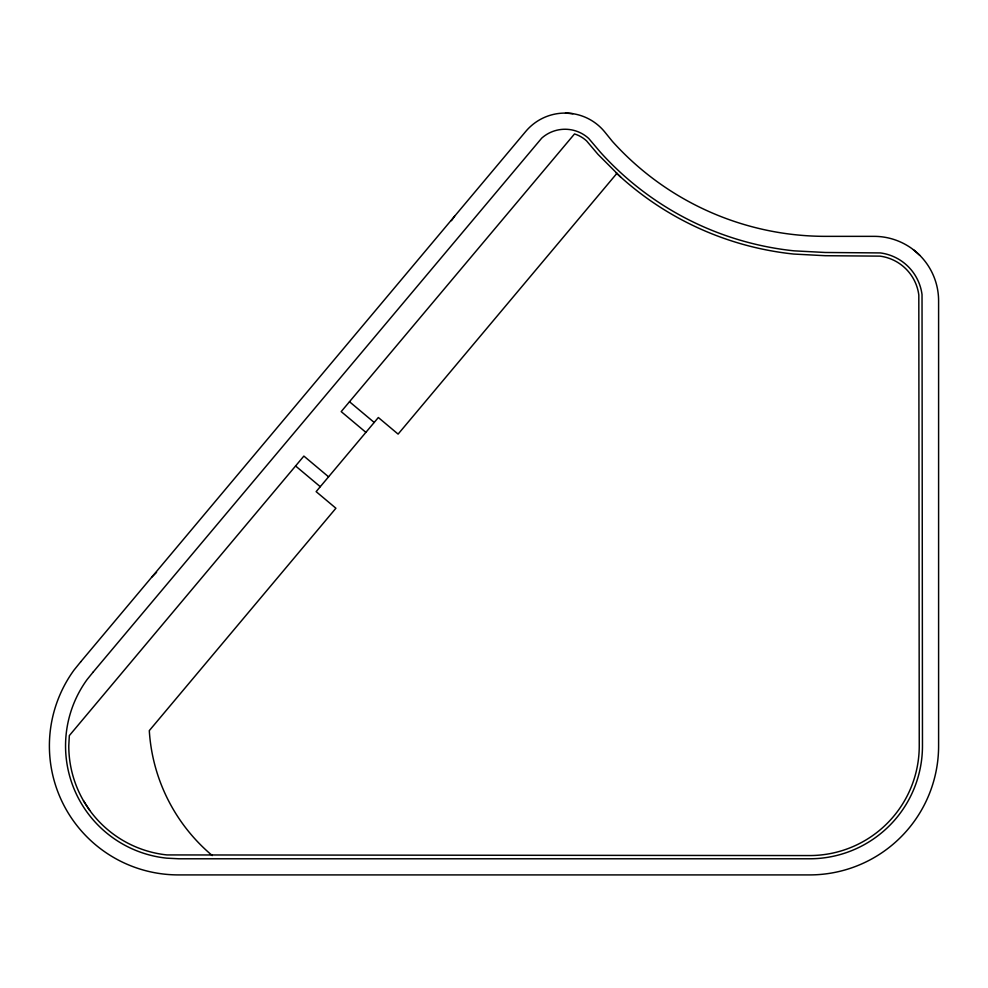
<?xml version="1.0" encoding="UTF-8"?>
<svg xmlns="http://www.w3.org/2000/svg" width="988" height="988" viewBox="0 0 988 988"><rect width="100%" height="100%" fill="white"/><g stroke="black" fill="none" stroke-linecap="round" stroke-linejoin="round"><path stroke-width="1.48" d="M451.43 220.695L454.604 216.236M616.944 173.308L398.102 434.103L378.342 417.516L316.135 491.641L335.908 508.24L149.299 730.626A177.21 177.21 0 0 0 212.272 855.559M151.88 576.992L156.549 572.361M565.482 113.089L572.978 113.706M349.48 401.721L374.193 422.456M365.893 432.349L341.193 411.613L574.51 133.936A31.814 31.814 0 0 1 586.563 140.876L597.975 154.338L620.649 177.025M328.572 476.821L303.872 456.086L69.321 735.615L68.777 745.891A109.643 109.643 0 0 0 166.96 854.929L809.58 855.559A109.668 109.668 0 0 0 919.248 745.891L918.815 294.98A45.115 45.115 0 0 0 879.975 256.127L825.19 255.707L793.673 254.052A306.441 306.441 0 0 1 616.154 172.888M295.573 465.966L320.285 486.701M913.357 249.68L919.705 255.25M83.474 800.712L89.723 810.333M80.683 661.849L74.038 670.049A129.02 129.02 0 0 0 178.42 874.911L809.58 874.911A129.02 129.02 0 0 0 938.6 745.891L938.6 300.858A64.516 64.516 0 0 0 874.084 236.354L825.709 236.354A287.063 287.063 0 0 1 612.375 141.37L604.841 132.071A51.215 51.215 0 0 0 525.801 131.379L80.683 661.849M93.131 672.112L87.105 679.546A112.879 112.879 0 0 0 166.626 858.152L178.853 858.782L809.58 858.782A112.891 112.891 0 0 0 922.471 745.891L922.026 294.548A48.35 48.35 0 0 0 880.394 252.928L825.276 252.483L794.006 250.841A303.217 303.217 0 0 1 600.371 152.177L588.749 138.493A35.049 35.049 0 0 0 541.77 138.085L93.131 672.112"/></g></svg>
